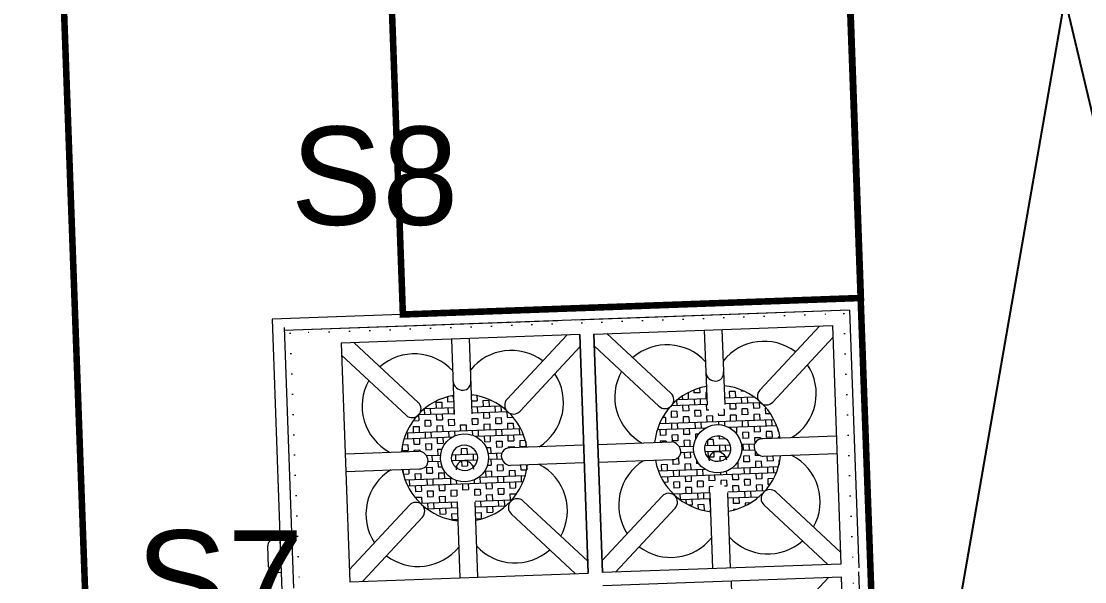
# Model space of a CAD drawing. Header units: millimetres. Extents: x 8884 to 18446, y 10737 to 16556.
# Drawn here: x 11336.5 to 11498.9, y 15788.9 to 15874.5 of the extents above; entities that cross this region are included whole.
import ezdxf

# ---------------------------------------------------------------- set-up
doc = ezdxf.new("R2010")
doc.units = ezdxf.units.MM
doc.linetypes.add('ACAD_ISO07W100', pattern=[3, 0, -3])
doc.linetypes.add('DASHED', pattern=[0.75, 0.5, -0.25])
doc.layers.add('MEKANİK_Mimari', color=253, linetype='Continuous')
for name, color, linetype, lineweight in [('Sel_Davlumbaz', 5, 'DASHED', 9), ('Sel_Tezgah', 7, 'Continuous', 9), ('Tezgah', 7, 'Continuous', 9), ('Yazı', 5, 'Continuous', 15)]:
    doc.layers.add(name, color=color, linetype=linetype, lineweight=lineweight)
doc.styles.get("Standard").update_dxf_attribs({"font": 'arial.ttf'})

# ---------------------------------------------------------------- blocks, each defined once
blk = doc.blocks.new('Kuzine-6-120-90 İ')
at = {"layer": 'Tezgah'}
h = blk.add_hatch(dxfattribs=at)
h.set_pattern_fill('BOX', color=256, scale=4, angle=270, style=0)
h.set_pattern_definition([(360, (-192.7127700507699, 318.7328075243349), (8.817165747521117e-16, 3.6), []), (360, (-192.7127700507699, 317.8328075243335), (8.817165747521117e-16, 3.6), []), (270, (-192.7127700507699, 318.7328075243349), (3.6, -6.612874310640837e-16), [-0.9, 0.9]), (270, (-191.8127700507684, 318.7328075243349), (3.6, -6.612874310640837e-16), [-0.9, 0.9]), (270, (-190.9127700507743, 318.7328075243349), (3.6, -6.612874310640837e-16), [0.9, -0.9]), (270, (-190.0127700507728, 318.7328075243349), (3.6, -6.612874310640837e-16), [0.9, -0.9]), (360, (-192.7127700507699, 316.932807524332), (8.817165747521117e-16, 3.6), [0.9, -0.9]), (360, (-192.7127700507699, 316.0328075243306), (8.817165747521117e-16, 3.6), [0.9, -0.9])])
edge = h.paths.add_edge_path()
edge.add_line((-54.38943254030164, 100.0604092030335), (-51.79555363486725, 100.0604092030335))
edge.add_ellipse((-61.38697119461722, 98.77809029080527), major_axis=(-6.842500734320473, 6.842500734320474), ratio=0.999999999998279, start_angle=232.6149692130216, end_angle=268.2675979116461)
edge.add_ellipse((-53.60930775425368, 106.5452886618004), major_axis=(-0.9545941546043131, -0.9545941546043131), ratio=0.999999999971089, start_angle=-12.270832554117305, end_angle=12.193687549853621, ccw=False)
edge.add_ellipse((-61.38697119461722, 98.77809029080527), major_axis=(-6.842500734307702, -6.842500734307702), ratio=0.9999999999979541, start_angle=181.655257083949, end_angle=216.7663745787736)
edge.add_line((-60.00116487250489, 108.3551030523886), (-60.00116487250489, 105.4714421093959))
edge.add_ellipse((-61.35116487250343, 105.4714421093959), major_axis=(-0.9545941546023056, 0.9545941546023056), ratio=0.9999999999978786, start_angle=45.00000000006082, end_angle=225.0000000000608, ccw=False)
edge.add_line((-62.70116487250925, 105.4714421093959), (-62.70116487250925, 108.3651924376973))
edge.add_ellipse((-61.38697119461722, 98.77809029080527), major_axis=(-6.84250073430711, 6.84250073430711), ratio=0.999999999995851, start_angle=322.8054206024163, end_angle=357.1416599877028)
edge.add_ellipse((-69.09302199076046, 106.5452886618004), major_axis=(-0.9545941546038811, -0.9545941546038812), ratio=0.9999999999983548, start_angle=70.55642074944649, end_angle=108.99073580550879, ccw=False)
edge.add_ellipse((-61.38697119461722, 98.77809029080527), major_axis=(-6.842500734312981, -6.842500734312981), ratio=0.9999999999994202, start_angle=-87.59450343266991, end_angle=-52.61496921299005)
edge.add_line((-70.97838875435991, 100.0604092030335), (-68.3128972047125, 100.0604092030335))
edge.add_ellipse((-68.3128972047125, 98.71040920303494), major_axis=(-0.9545941546038449, 0.9545941546038448), ratio=0.9999999999946524, start_angle=134.9999999998468, end_angle=314.9999999998468, ccw=False)
edge.add_line((-68.3128972047125, 97.3604092030364), (-70.95931745514827, 97.3604092030364))
edge.add_ellipse((-61.38697119461722, 98.77809029080527), major_axis=(-6.842500734310482, -6.842500734310482), ratio=0.9999999999983877, start_angle=-36.57563316998367, end_angle=-0.285743699372799)
edge.add_ellipse((-69.09302199075319, 90.90471133820392), major_axis=(-0.9545941546022304, -0.9545941546022305), ratio=0.9999999998685445, start_angle=174.1428369376684, end_angle=187.0878664575035, ccw=False)
edge.add_ellipse((-61.38697119461722, 98.77809029080527), major_axis=(-6.84250073431121, -6.84250073431121), ratio=0.9999999999986315, start_angle=1.516447094370318, end_angle=37.19457939751017)
edge.add_line((-62.70116487250925, 89.190988143906), (-62.70116487250925, 91.97855789060122))
edge.add_ellipse((-61.35116487250343, 91.97855789060122), major_axis=(-0.9545941546023056, 0.9545941546023056), ratio=0.9999999999978786, start_angle=225.0000000000608, end_angle=405.00000000006077, ccw=False)
edge.add_line((-60.00116487250489, 91.97855789060122), (-60.00116487250489, 89.20107752921467))
edge.add_ellipse((-61.38697119461722, 98.77809029080527), major_axis=(-6.842500734309973, -6.842500734309973), ratio=0.9999999999999478, start_angle=53.23362542127786, end_angle=126.575633169938)
edge.add_line((-51.81462493408617, 97.3604092030364), (-54.38943254030164, 97.3604092030364))
edge.add_ellipse((-54.38943254030164, 98.71040920303494), major_axis=(-0.9545941546031167, -0.9545941546031167), ratio=0.9999999999961787, start_angle=-134.99999999989052, end_angle=45.000000000109424, ccw=False)
edge = h.paths.add_edge_path(flags=16)
edge.add_ellipse((-61.38697119461722, 98.77809029080527), major_axis=(-2.601919573028485, -2.601919573028485), ratio=0.9999999999995259, start_angle=-134.99999999998641, end_angle=45.000000000013586, ccw=False)
edge.add_ellipse((-61.38697119461722, 98.77809029080527), major_axis=(-2.601919573025793, 2.601919573025793), ratio=0.999999999999742, start_angle=134.9999999999926, end_angle=314.9999999999926, ccw=False)
edge = h.paths.add_edge_path(flags=0)
edge.add_ellipse((-61.38697119461722, 98.77809029080527), major_axis=(-1.392721226477982, 1.392721226477982), ratio=0.9999999999989531, start_angle=-45.00000000003001, end_angle=134.99999999997, ccw=False)
edge.add_ellipse((-61.38697119461722, 98.77809029080527), major_axis=(-1.392721226477734, -1.392721226477734), ratio=0.9999999999958444, start_angle=45.00000000011897, end_angle=225.0000000001191, ccw=False)
h = blk.add_hatch(dxfattribs=at)
h.set_pattern_fill('BOX', color=256, scale=4, angle=270, style=0)
h.set_pattern_definition([(180, (108.6366051782607, 318.7328075243349), (4.408582873760558e-16, 3.6), []), (180, (108.6366051782607, 317.8328075243335), (4.408582873760558e-16, 3.6), []), (270, (108.6366051782607, 318.7328075243349), (-3.6, 6.612874310640837e-16), [-0.9, 0.9]), (270, (107.7366051782665, 318.7328075243349), (-3.6, 6.612874310640837e-16), [-0.9, 0.9]), (270, (106.836605178265, 318.7328075243349), (-3.6, 6.612874310640837e-16), [0.9, -0.9]), (270, (105.9366051782636, 318.7328075243349), (-3.6, 6.612874310640837e-16), [0.9, -0.9]), (180, (108.6366051782607, 316.932807524332), (4.408582873760558e-16, 3.6), [0.9, -0.9]), (180, (108.6366051782607, 316.0328075243306), (4.408582873760558e-16, 3.6), [0.9, -0.9])])
edge = h.paths.add_edge_path()
edge.add_line((-29.68673233220761, 97.3604092030364), (-32.26153993842308, 97.3604092030364))
edge.add_ellipse((-22.68919367789204, 98.77809029080527), major_axis=(-6.842500734310037, 6.842500734310037), ratio=0.9999999999999382, start_angle=53.42436683006223, end_angle=126.7663745787192)
edge.add_line((-24.07500000000437, 89.20107752921467), (-24.07500000000437, 91.97855789060122))
edge.add_ellipse((-22.72500000000582, 91.97855789060122), major_axis=(-0.9545941546023056, 0.9545941546023056), ratio=0.9999999999978786, start_angle=225.0000000000608, end_angle=405.00000000006077, ccw=False)
edge.add_line((-21.375, 91.97855789060122), (-21.375, 89.190988143906))
edge.add_ellipse((-22.68919367789204, 98.77809029080527), major_axis=(-6.842500734311455, 6.842500734311455), ratio=0.9999999999986977, start_angle=142.805420602489, end_angle=178.4835529056317)
edge.add_ellipse((-14.98314288174879, 90.90471133820392), major_axis=(-0.9545941547546359, -0.9545941547546359), ratio=0.9999999998371524, start_angle=262.9121335446679, end_angle=275.85716306060755, ccw=False)
edge.add_ellipse((-22.68919367789204, 98.77809029080527), major_axis=(-6.842500734309096, 6.842500734309096), ratio=0.9999999999984582, start_angle=180.2857436993614, end_angle=216.5756331699817)
edge.add_line((-13.11684741736826, 97.3604092030364), (-15.76326766780403, 97.3604092030364))
edge.add_ellipse((-15.76326766779675, 98.71040920303494), major_axis=(-0.9545941546031167, -0.9545941546031167), ratio=0.9999999999961787, start_angle=-134.99999999989052, end_angle=45.000000000109424, ccw=False)
edge.add_line((-15.76326766779675, 100.0604092030335), (-13.09777611814934, 100.0604092030335))
edge.add_ellipse((-22.68919367789204, 98.77809029080527), major_axis=(-6.84250073431483, 6.842500734314831), ratio=0.9999999999991999, start_angle=232.6149692129965, end_angle=267.5945034326687)
edge.add_ellipse((-14.98314288174879, 106.5452886618004), major_axis=(-0.9545941546032407, 0.9545941546032406), ratio=0.9999999999990268, start_angle=71.00926419447939, end_angle=109.44357925058301, ccw=False)
edge.add_ellipse((-22.68919367789204, 98.77809029080527), major_axis=(-6.84250073430715, -6.84250073430715), ratio=0.9999999999959899, start_angle=182.8583400122968, end_angle=217.1945793975825)
edge.add_line((-21.375, 108.3651924376973), (-21.375, 105.4714421093959))
edge.add_ellipse((-22.72500000000582, 105.4714421093959), major_axis=(-0.9545941546023056, 0.9545941546023056), ratio=0.9999999999978786, start_angle=45.00000000006082, end_angle=225.0000000000608, ccw=False)
edge.add_line((-24.07500000000437, 105.4714421093959), (-24.07500000000437, 108.3551030523886))
edge.add_ellipse((-22.68919367789204, 98.77809029080527), major_axis=(-6.842500734307701, 6.842500734307701), ratio=0.9999999999979537, start_angle=323.2336254212264, end_angle=358.344742916051)
edge.add_ellipse((-30.46685711825558, 106.5452886618004), major_axis=(-0.9545941546043133, 0.9545941546043133), ratio=0.9999999999731223, start_angle=167.8063124501867, end_angle=192.2708325540931, ccw=False)
edge.add_ellipse((-22.68919367789204, 98.77809029080527), major_axis=(-6.842500734308056, 6.842500734308056), ratio=0.9999999999992931, start_angle=1.732402088356258, end_angle=37.38503078704552)
edge.add_line((-32.28061123763473, 100.0604092030335), (-29.68673233220034, 100.0604092030335))
edge.add_ellipse((-29.68673233220761, 98.71040920303494), major_axis=(-0.9545941546038449, 0.9545941546038448), ratio=0.9999999999946524, start_angle=134.9999999998468, end_angle=314.9999999998468, ccw=False)
edge = h.paths.add_edge_path(flags=16)
edge.add_ellipse((-22.68919367789204, 98.77809029080527), major_axis=(-2.601919573025515, 2.601919573025515), ratio=0.9999999999998319, start_angle=134.9999999999952, end_angle=314.9999999999952, ccw=False)
edge.add_ellipse((-22.68919367789204, 98.77809029080527), major_axis=(-2.60191957302853, -2.60191957302853), ratio=0.9999999999996155, start_angle=-134.99999999998897, end_angle=45.00000000001103, ccw=False)
edge = h.paths.add_edge_path(flags=0)
edge.add_ellipse((-22.68919367789204, 98.77809029080527), major_axis=(-1.392721226477491, -1.392721226477492), ratio=0.9999999999959621, start_angle=45.000000000115676, end_angle=225.0000000001157, ccw=False)
edge.add_ellipse((-22.68919367789204, 98.77809029080527), major_axis=(-1.39272122647806, 1.39272122647806), ratio=0.9999999999990707, start_angle=-45.0000000000266, end_angle=134.9999999999734, ccw=False)
for p, q in [((0, 121), (-90, 121)), ((-90, 121), (-90, 78)), ((0, 78), (0, 121)), ((-88.20000000000437, 119.6500000000015), (-88.20000000000437, 79.80000000000291)), ((-46.35000000000582, 119.1999999999971), (-88.20000000000437, 119.1999999999971)), ((-1.80000000000291, 119.1999999999971), (-88.20000000000437, 119.1999999999971)), ((-1.80000000000291, 119.1999999999971), (-43.65000000000146, 119.1999999999971)), ((-1.80000000000291, 119.1999999999971), (-1.80000000000291, 79.80000000000291)), ((-43.12616487250489, 116.9499999999971), (-79.57616487250925, 116.9499999999971)), ((-79.57616487250925, 116.9499999999971), (-79.57616487250925, 80.5)), ((-77.58854501975293, 116.9499999999971), (-68.13842783615837, 107.4998828164025)), ((-62.70116487250925, 116.9499999999971), (-62.70116487250925, 105.4714421093959)), ((-60.00116487250489, 116.9499999999971), (-60.00116487250489, 105.4714421093959)), ((-45.11378472525394, 116.9499999999971), (-54.56390190885577, 107.4998828164025)), ((-43.12616487250489, 116.9499999999971), (-43.12616487250489, 80.5)), ((-43.12616487250489, 80.5), (-43.12616487250489, 116.9499999999971)), ((-40.95000000000437, 116.9499999999971), (-4.5, 116.9499999999971)), ((-40.95000000000437, 116.9499999999971), (-40.95000000000437, 80.5)), ((-40.95000000000437, 80.5), (-40.95000000000437, 116.9499999999971)), ((-38.96238014724804, 116.9499999999971), (-29.51226296365348, 107.4998828164025)), ((-24.07500000000437, 116.9499999999971), (-24.07500000000437, 105.4714421093959)), ((-21.375, 116.9499999999971), (-21.375, 105.4714421093959)), ((-6.487619852749049, 116.9499999999971), (-15.93773703635088, 107.4998828164025)), ((-4.5, 116.9499999999971), (-4.5, 80.5)), ((-79.57616487250925, 115.119243234345), (-70.04761614535528, 105.5906945071984)), ((-43.12616487250489, 115.119243234345), (-52.65471359965159, 105.5906945071984)), ((-40.95000000000437, 115.119243234345), (-31.42145127285767, 105.5906945071984)), ((-4.5, 115.119243234345), (-14.0285487271467, 105.5906945071984)), ((-79.57616487250925, 100.0604092030335), (-68.3128972047125, 100.0604092030335)), ((-43.12616487250489, 100.0604092030335), (-54.38943254030164, 100.0604092030335)), ((-40.95000000000437, 100.0604092030335), (-29.68673233220761, 100.0604092030335)), ((-4.5, 100.0604092030335), (-15.76326766779675, 100.0604092030335)), ((-79.57616487250925, 97.3604092030364), (-68.3128972047125, 97.3604092030364)), ((-43.12616487250489, 97.3604092030364), (-54.38943254030164, 97.3604092030364)), ((-40.95000000000437, 97.3604092030364), (-29.68673233220761, 97.3604092030364)), ((-4.5, 97.3604092030364), (-15.76326766779675, 97.3604092030364)), ((-79.57616487250925, 82.33075676565932), (-70.04761614535528, 91.85930549280602)), ((-62.70116487250925, 80.5), (-62.70116487250925, 91.97855789060122)), ((-60.00116487250489, 80.5), (-60.00116487250489, 91.97855789060122)), ((-43.12616487250489, 82.33075676565932), (-52.65471359965159, 91.85930549280602)), ((-40.95000000000437, 82.33075676565932), (-31.42145127285767, 91.85930549280602)), ((-24.07500000000437, 80.5), (-24.07500000000437, 91.97855789060122)), ((-21.375, 80.5), (-21.375, 91.97855789060122)), ((-4.5, 82.33075676565932), (-14.0285487271467, 91.85930549280602)), ((-77.58854501975293, 80.5), (-68.13842783615837, 89.95011718360183)), ((-45.11378472525394, 80.5), (-54.56390190885577, 89.95011718360183)), ((-38.96238014724804, 80.5), (-29.51226296365348, 89.95011718360183)), ((-6.487619852749049, 80.5), (-15.93773703635088, 89.95011718360183)), ((-91.89704005340172, 83.19282262519118), (-91.89704005340172, 86.41439549525239)), ((-90.99704005340755, 87.31439549524657), (-90, 87.31439549524657)), ((-90, 87.31439549524657), (-90, 82.29282262518973)), ((-90, 82.29282262518973), (-90.99704005340755, 82.29282262518973)), ((-79.57616487250925, 80.5), (-43.12616487250489, 80.5)), ((-4.5, 80.5), (-40.95000000000437, 80.5)), ((-4.5, 78.5), (-40.95000000000437, 78.5)), ((-21.375, 78.5), (-21.375, 67.02144210939878)), ((-6.487619852749049, 78.5), (-15.93773703635088, 69.04988281639817)), ((-4.5, 42.05000000000291), (-4.5, 78.5)), ((-1.80000000000291, 1.80000000000291), (-1.80000000000291, 79.19999999999709)), ((0, 0), (0, 78))]:
    blk.add_line(p, q, dxfattribs=at)
at = {"layer": 'Tezgah', "linetype": 'ACAD_ISO07W100'}
for p, q in [((-47.25, 118.75), (-87.30000000000291, 118.75)), ((-87.30000000000291, 118.75), (-87.30000000000291, 78.69999999999709)), ((-42.75, 118.75), (-2.700000000004366, 118.75)), ((-2.700000000004366, 118.75), (-2.700000000004366, 78.69999999999709)), ((-2.700000000004366, 40.25), (-2.700000000004366, 80.30000000000291))]:
    blk.add_line(p, q, dxfattribs=at)
at = {"layer": 'Tezgah'}
for centre, major_axis, ratio, start_param, end_param in [((-68.76298032924387, 106.9483757820562), (-5.639486698521525, 5.639486698521525), 0.999999999999549, 4.634381007811209, 6.178725348878777), ((-53.93934941576299, 106.9483757820562), (-5.639486698521968, -5.639486698521968), 0.9999999999994653, 3.246052611890521, 4.790396952958163), ((-30.13681545674626, 106.9483757820562), (-5.639486698521747, 5.639486698521748), 0.999999999999507, 4.634381007811212, 6.178725348878817), ((-15.31318454326538, 106.9483757820562), (-5.639486698521525, -5.639486698521525), 0.999999999999549, 3.246052611890601, 4.79039695295817), ((-68.76298032924387, 106.9483757820562), (-5.639486698519202, -5.639486698519201), 0.9999999999998735, -1.334329453185158, 0.2570627400320977), ((-61.35116487250343, 110.4714421093959), (-1.001236475112563, 1.001236475112563), 0.9127878937975054, 0.830960846313075, 3.972553499902868), ((-53.93934941576299, 106.9483757820562), (-5.639486698519428, 5.639486698519428), 0.9999999999998493, 2.884529913557788, 4.475922106774956), ((-30.13681545674626, 106.9483757820562), (-5.639486698519429, -5.639486698519429), 0.9999999999998492, -1.334329453185163, 0.2570627400320049), ((-22.72500000000582, 110.4714421093959), (-1.001236475112563, 1.001236475112563), 0.9127878937975054, 0.830960846313075, 3.972553499902868), ((-15.31318454326538, 106.9483757820562), (-5.6394866985192, 5.6394866985192), 0.9999999999998738, 2.884529913557695, 4.47592210677495), ((-61.38697119461722, 98.77809029080527), (-6.842500734308755, 6.842500734308755), 0.9999999999988516, 5.634017432798514, 6.935677185373128), ((-69.09302199076046, 106.5452886618004), (0.954594154602546, -0.9545941546020913), 0.9999999999992851, 4.712388980384928, 7.853981633974721), ((-61.38697119461722, 98.77809029080527), (-6.842500734307072, 6.842500734307073), 0.999999999999685, 4.059897102191854, 5.354083270804514), ((-53.60930775425368, 106.5452886618004), (-0.954594154602546, -0.9545941546020913), 0.9999999999995234, 4.71238898038469, 7.853981633974483), ((-22.68919367789204, 98.77809029080527), (-6.842500734307071, -6.842500734307071), 0.999999999999685, 4.070694689964865, 5.364880858577526), ((-30.46685711825558, 106.5452886618004), (0.9545941546020913, -0.9545941546020913), 0.9999999999997619, 4.712388980384928, 7.853981633974721), ((-22.68919367789204, 98.77809029080527), (-6.842500734308754, -6.842500734308754), 0.9999999999988516, 2.489100775396251, 3.790760527970865), ((-14.98314288174879, 106.5452886618004), (-0.954594154602546, -0.9545941546020913), 0.9999999999995234, 4.71238898038469, 7.853981633974483), ((-61.38697119461722, 98.77809029080527), (-2.601919573027097, -2.601919573027097), 0.9999999999986147, 3.926990816987934, 10.21017612416752), ((-22.68919367789204, 98.77809029080527), (-2.601919573027232, -2.601919573027232), 0.9999999999986344, 3.926990816987924, 10.21017612416751), ((-61.38697119461722, 98.77809029080527), (-1.392721226475862, -1.392721226475862), 0.9999999999983025, 3.92699081698809, 10.21017612416768), ((-22.68919367789204, 98.77809029080527), (-1.392721226475998, -1.392721226475998), 0.9999999999983384, 3.926990816988072, 10.21017612416766), ((-68.3128972047125, 98.71040920303494), (-0.9994058003027203, 1.020264291993341), 0.8967842289828836, 2.312109762768253, 5.453702416358046), ((-54.38943254030164, 98.71040920303494), (-1.049959050470393, 0.9485177873631093), 0.9209767214621324, -0.8768472124795262, 2.264745441110267), ((-29.68673233220761, 98.71040920303494), (-0.9994058003027203, 1.020264291993341), 0.8967842289828836, 2.312109762768253, 5.453702416358046), ((-15.76326766779675, 98.71040920303494), (-1.049959050470393, 0.9485177873631093), 0.9209767214621324, -0.8768472124795262, 2.264745441110267), ((-61.35116487250343, 96.97855789060122), (-1.001236475112563, 1.001236475112563), 0.9127878937975054, 3.972553499902868, 7.114146153492661), ((-22.72500000000582, 96.97855789060122), (-1.001236475112563, 1.001236475112563), 0.9127878937975054, 3.972553499902868, 7.114146153492661), ((-68.76298032924387, 90.42081754194078), (-5.639486698521562, 5.639486698521562), 0.9999999999995222, 6.013136939811707, 7.610138695021941), ((-61.38697119461722, 98.77809029080527), (-6.842500734311346, -6.842500734311346), 0.9999999999995761, -0.6383652248173108, 0.649167874380872), ((-61.38697119461722, 98.77809029080527), (-6.842500734310295, 6.842500734310296), 0.9999999999999224, 2.49989836316958, 3.779957878406938), ((-53.93934941576299, 90.42081754194078), (-5.639486698521616, -5.639486698521616), 0.9999999999996012, 1.814639265747514, 3.411641020957651), ((-30.13681545674626, 90.42081754194078), (-5.639486698521615, 5.639486698521616), 0.9999999999996011, 6.013136939811727, 7.610138695021865), ((-22.68919367789204, 98.77809029080527), (-6.842500734310175, 6.842500734310175), 0.9999999999999848, 0.9324311019777957, 2.212490617215065), ((-22.68919367789204, 98.77809029080527), (-6.842500734311346, 6.842500734311346), 0.9999999999995761, 2.492424779208921, 3.779957878407104), ((-15.31318454326538, 90.42081754194078), (-5.639486698521563, -5.639486698521563), 0.9999999999995222, 1.814639265747437, 3.411641020957672), ((-69.09302199076046, 90.90471133820392), (0.9545941546018638, 0.9545941546020912), 1, 4.712388980384452, 7.853981633974245), ((-53.60930775425368, 90.90471133820392), (-0.9545941546020913, 0.9545941546020913), 0.9999999999997616, 4.712388980384928, 7.853981633974721), ((-30.46685711825558, 90.90471133820392), (0.9545941546018638, 0.9545941546020912), 1, 4.712388980384452, 7.853981633974245), ((-14.98314288174879, 90.90471133820392), (-0.954594154602546, 0.9545941546020913), 0.9999999999992851, 4.712388980384928, 7.853981633974721), ((-90.99704005340755, 86.41439549525239), (-0.6363961030658629, 0.636396103065863), 0.9999999999949599, 5.497787143779112, 7.068583470579554), ((-68.76298032924387, 90.42081754194078), (-5.639486698519079, -5.639486698519078), 0.9999999999999738, 0.0972589829742041, 1.64880429936841), ((-53.93934941576299, 90.42081754194078), (-5.639486698519719, 5.63948669851972), 0.9999999999997707, 1.492788354221473, 3.044333670615701), ((-30.13681545674626, 90.42081754194078), (-5.639486698519717, -5.639486698519717), 0.9999999999997708, 0.09725898297409175, 1.64880429936832), ((-15.31318454326538, 90.42081754194078), (-5.63948669851908, 5.63948669851908), 0.999999999999974, 1.492788354221384, 3.044333670615589), ((-90.99704005340755, 83.19282262519118), (-0.6363961030660903, -0.6363961030660903), 0.9999999999967717, -0.7853981633990624, 0.7853981633990621)]:
    blk.add_ellipse(centre, major_axis=major_axis, ratio=ratio, start_param=start_param, end_param=end_param, dxfattribs=at)

msp = doc.modelspace()

# ---------------------------------------------------------------- linework, layer by layer
at = {"layer": 'MEKANİK_Mimari'}
for p, q in [((11536.41664532656, 15706.69555976685), (11457.19897053235, 16041.92551811061, -33.18110252539812)), ((11524.38943248573, 16041.66637739255, -33.18009766466276), (11466.12397292814, 15707.2393485623))]:
    msp.add_line(p, q, dxfattribs=at)
at = {"layer": 'MEKANİK_Mimari', "elevation": -33.18110252539812}
msp.add_lwpolyline([(11469.08721377155, 15711.35892329448), (11466.08640518644, 15707.2514645094), (11536.41664532656, 15706.69555976685), (11524.38011293613, 16041.92551811061), (11457.19897053235, 16041.92551811061)], close=True, dxfattribs=at)
at = {"layer": 'Sel_Davlumbaz', "const_width": 1, "elevation": -33.18110252539812}
msp.add_lwpolyline([(11337.01326811132, 16041.82693052067), (11349.16473982278, 15707.04612350617), (11469.08721377155, 15711.35892329448), (11456.93574206012, 16046.13973030898)], close=True, dxfattribs=at)
at = {"layer": 'Tezgah', "const_width": 1, "elevation": -33.18110252539812}
msp.add_lwpolyline([(11393.01053690807, 15879.06976886536), (11394.78369751496, 15829.7649513163), (11464.73847398504, 15832.28075119281), (11462.96531337816, 15881.58556874187)], close=True, dxfattribs=at)

# ---------------------------------------------------------------- block references
at = {"layer": 'Sel_Tezgah', "rotation": 2.059653780486915}
msp.add_blockref('Kuzine-6-120-90 İ', (11469.08721377152, 15711.35892329451, -33.18110252539672), dxfattribs=at)

# ---------------------------------------------------------------- texts
at = {"layer": 'Yazı', "lineweight": 15}
for s, p in [('S8', (11377.63915356949, 15843.45543860574, -81.41351916919835)), ('S7', (11353.9941341986, 15781.7862012152, -81.41351916919835))]:
    msp.add_text(s, height=15, dxfattribs=at).set_placement(p)

doc.saveas('drawing.dxf')
